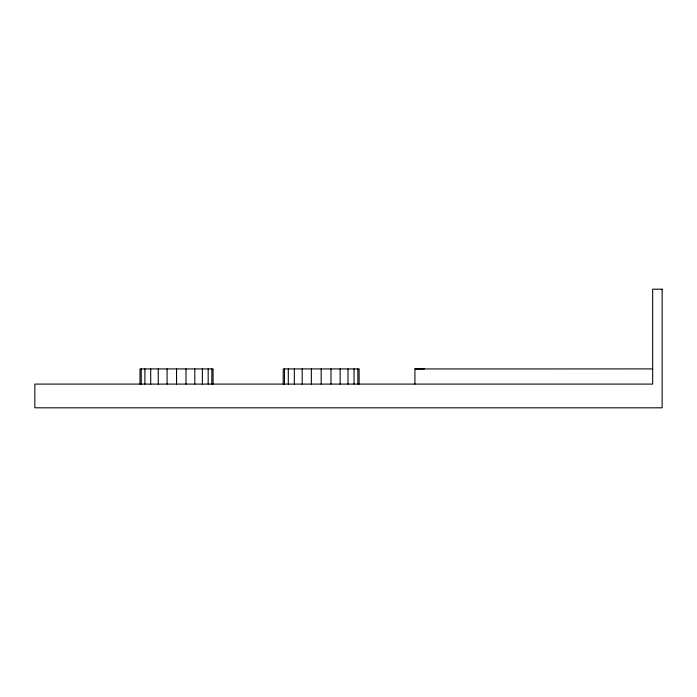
<?xml version="1.0" encoding="UTF-8"?>
<svg xmlns="http://www.w3.org/2000/svg" width="697" height="697" viewBox="0 0 697 697"><rect width="100%" height="100%" fill="white"/><g stroke="black" fill="none" stroke-linecap="round" stroke-linejoin="round"><path stroke-width="1.05" d="M414.933 368.948L652.662 368.913M424.421 368.948L414.933 368.905L414.933 384.091M359.129 384.091L359.129 368.922L283.209 368.922L283.209 384.091M357.84 368.922L357.84 384.091M354.041 368.922L354.041 384.091M348.003 368.922L348.003 384.091M340.145 368.922L340.145 384.091M330.988 368.922L330.988 384.091M321.169 368.922L321.169 384.091M311.35 368.922L311.35 384.091M302.184 368.922L302.184 384.091M294.334 368.922L294.334 384.091M288.297 368.922L288.297 384.091M284.498 368.922L284.498 384.091M213.073 384.091L213.073 368.922L140.001 368.922L140.001 384.091M211.836 368.922L211.836 384.091M208.176 368.922L208.176 384.091M202.374 368.922L202.374 384.091M194.803 368.922L194.803 384.091M185.994 368.922L185.994 384.091M176.541 368.922L176.541 384.091M167.088 368.922L167.088 384.091M158.271 368.922L158.271 384.091M150.709 368.922L150.709 384.091M144.898 368.922L144.898 384.091M141.247 368.922L141.247 384.091M662.15 289.185L652.662 289.185L652.662 384.091L34.85 384.091L34.85 407.815L662.15 407.815L662.15 289.185"/></g></svg>
